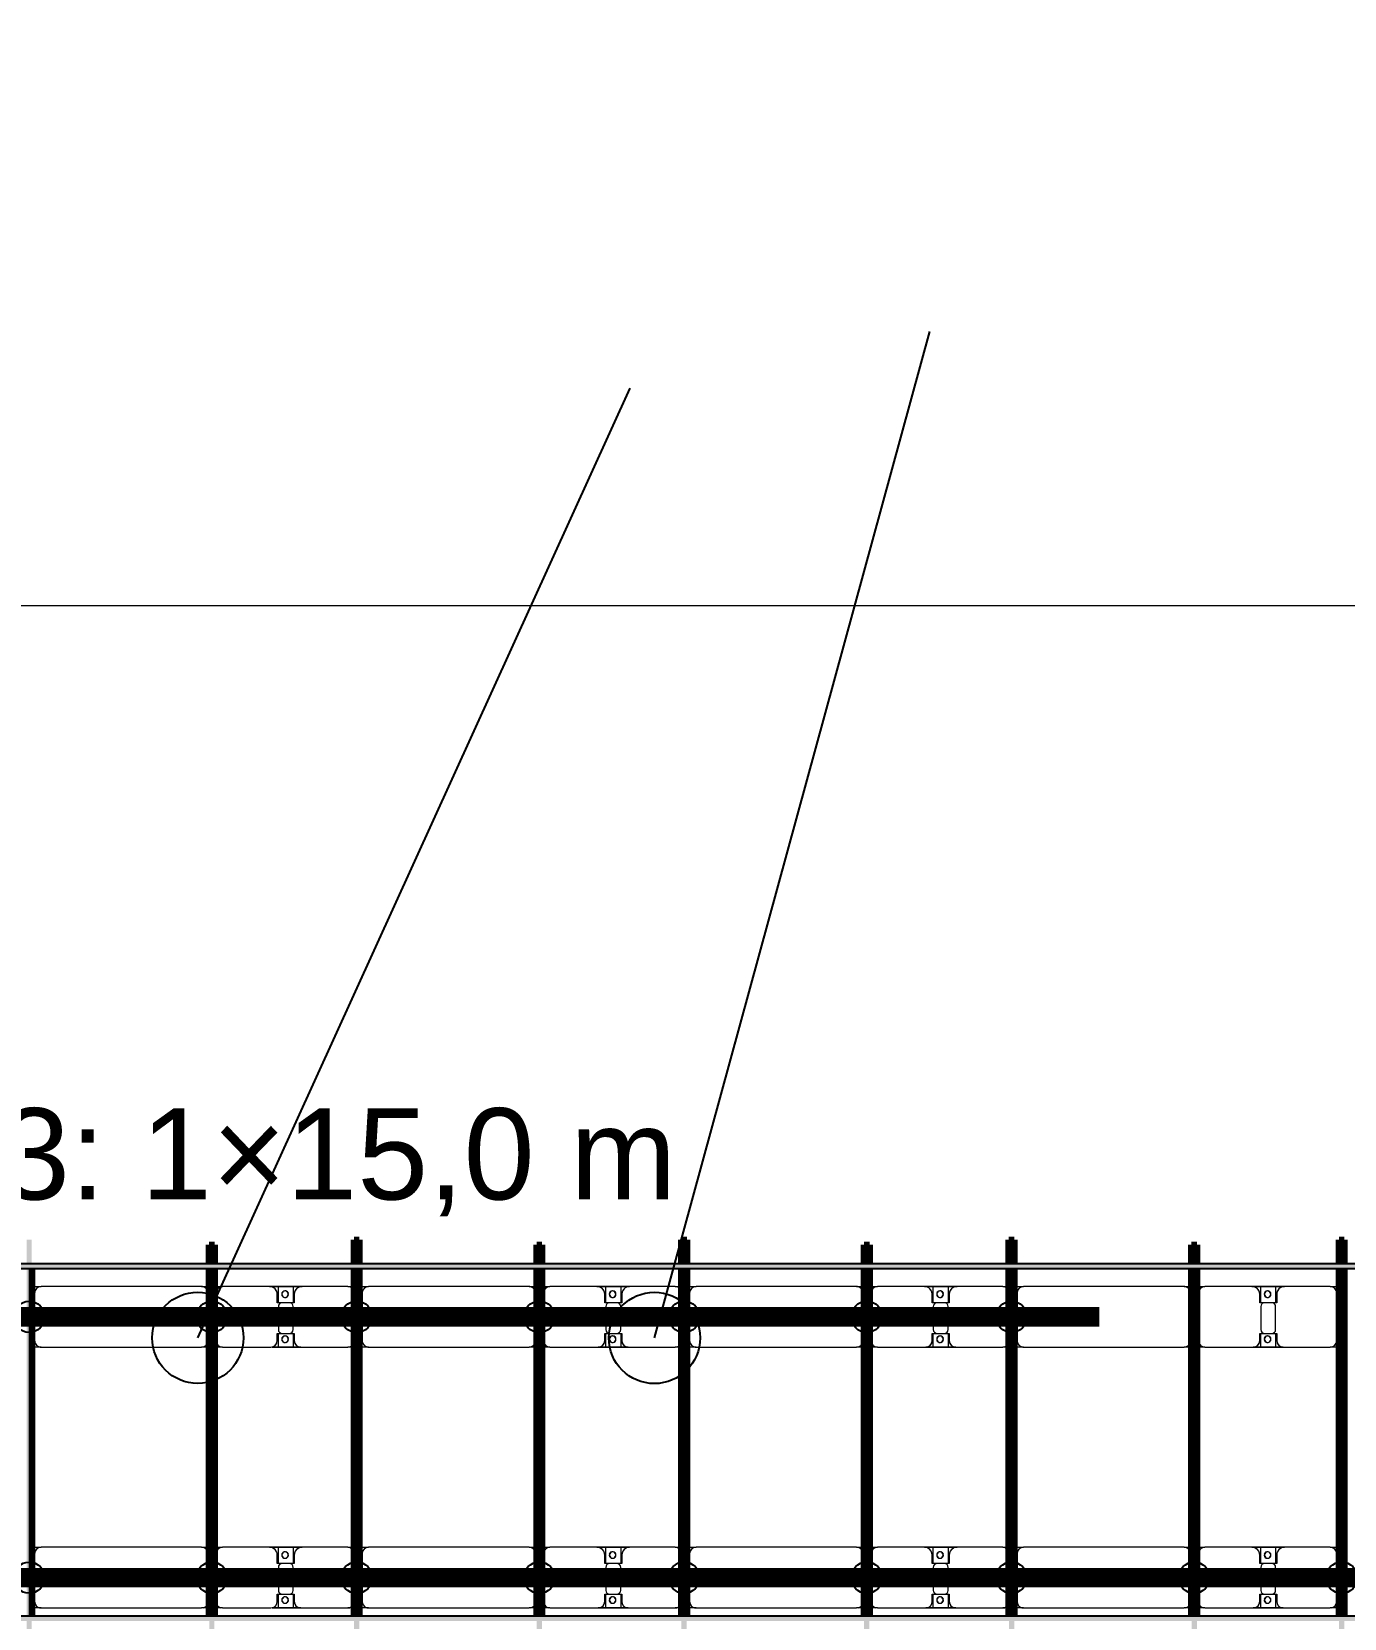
# Model space of a CAD drawing. Header units: millimetres. Extents: x -268744 to 115753, y -96240 to -10461.
# Drawn here: x -249704 to -239644, y -22627 to -10461 of the extents above; entities that cross this region are included whole.
import ezdxf

# ---------------------------------------------------------------- set-up
doc = ezdxf.new("R2010")
doc.units = ezdxf.units.MM
for name, color, linetype, lineweight in [('A-ANNO-DIMS', 211, 'Continuous', 9), ('A-ANNO-DIMS-900', 211, 'Continuous', 9), ('A-GENM', 13, 'Continuous', 9), ('S-BEAM', 12, 'Continuous', 9)]:
    doc.layers.add(name, color=color, linetype=linetype, lineweight=lineweight)
for name, color, linetype in [('GC-BICH NEO', 6, 'Continuous'), ('GC-DAY NEO', 5, 'Continuous'), ('GC-GHI CHU', 2, 'Continuous'), ('GC-HOP 40x60 GIA CUONG', 1, 'Continuous')]:
    doc.layers.add(name, color=color, linetype=linetype)
doc.styles.add('GC_VN', font='arial.ttf')
doc.styles.add('Trebuchet MS', font='trebuc.ttf', dxfattribs={"width": 0.8, "height": 2700})
doc.dimstyles.new('Arc_Length_-_3mm_Trebuchet_MS_3', dxfattribs={"dimscale": 304.8, "dimtxt": 2783.567448, "dimasz": 2.952756, "dimexe": 4.429134, "dimexo": 4.429134, "dimgap": 0.885827, "dimtad": 1, "dimdec": 0, "dimrnd": 10, "dimzin": 0, "dimdsep": 46, "dimtxsty": 'Trebuchet MS', "dimblk1": 'OBLIQUE', "dimblk2": 'OBLIQUE', "dimsah": 1, "dimcen": 0.09, "dimdle": 2.952756, "dimazin": 0, "dimtfac": 1, "dimtdec": 4, "dimtix": 1, "dimtmove": 0, "dimatfit": 3, "dimfxl": 1, "dimtvp": 1, "dimtfill": 1, "dimtolj": 1, "dimtzin": 0, "dimarcsym": 2})

# ---------------------------------------------------------------- blocks, each defined once
blk = doc.blocks.new('Dầm C52 - Dầm C52-V1-KHUNG KẾT CẤU BÈ PIN 1')
at = {"layer": 'S-BEAM', "lineweight": 140}
h = blk.add_hatch(color=1, dxfattribs=at)
h.paths.add_polyline_path([(-25481, 20), (-25481, -20), (-25441, -20), (-25445, 20)])
h.paths.add_polyline_path([(-25401, -20), (-19441, -20), (-19443, 20), (-25401, 20)])
h.paths.add_polyline_path([(-19401, 20), (-19401, -20), (-13441, -20), (-13441, 20), (-18981, 20)])
h.paths.add_polyline_path([(-13401, -20), (-7441, -20), (-7441, 20), (-13401, 20)])
h.paths.add_polyline_path([(-7401, 20), (-7401, -20), (-1441, -20), (-1441, 20), (-6977, 20)])
h.paths.add_polyline_path([(-1401, -20), (4559, -20), (4559, 20), (-1401, 20)])
h.paths.add_polyline_path([(4599, 20), (4599, -20), (10559, -20), (10559, 20), (5027, 20)])
h.paths.add_polyline_path([(10599, -20), (16559, -20), (16559, 20), (10599, 20)])
h.paths.add_polyline_path([(16599, 20), (16599, -20), (22559, -20), (22559, 20), (17032, 20)])
h.paths.add_polyline_path([(22599, -20), (25259, -20), (25259, 20), (22599, 20)])
h.paths.add_polyline_path([(25299, -20), (25481, -20), (25481, 20), (25299, 20)])
at = {"layer": 'S-BEAM', "color": 1, "lineweight": 140}
blk.add_line((25259, -20), (22599, -20), dxfattribs=at)
blk = doc.blocks.new('Dầm C52 - Dầm C52-102503-KHUNG KẾT CẤU BÈ PIN 1')
at = {"layer": 'S-BEAM', "lineweight": 140}
h = blk.add_hatch(color=1, dxfattribs=at)
h.paths.add_polyline_path([(-25481, 20), (-25481, -20), (-25441, -20), (-25441, 20)])
h.paths.add_polyline_path([(-25401, 20), (-25401, -20), (-19441, -20), (-19443, 20), (-24983, 20)])
h.paths.add_polyline_path([(-19401, 20), (-19401, -20), (-13441, -20), (-13441, 20), (-17596, 20)])
h.paths.add_polyline_path([(-13401, -20), (-7441, -20), (-7441, 20), (-13401, 20)])
h.paths.add_polyline_path([(-7401, -20), (-1441, -20), (-1441, 20), (-7401, 20)])
h.paths.add_polyline_path([(-1401, -20), (4559, -20), (4559, 20), (-1401, 20)])
h.paths.add_polyline_path([(4599, -20), (10559, -20), (10559, 20), (4599, 20)])
h.paths.add_polyline_path([(10599, 20), (10599, -20), (16559, -20), (16559, 20), (11953, 20)])
h.paths.add_polyline_path([(16599, -20), (22559, -20), (22559, 20), (16599, 20)])
h.paths.add_polyline_path([(22599, -20), (25259, -20), (25259, 20), (22599, 20)])
h.paths.add_polyline_path([(25299, -20), (25442, -20), (25442, 20), (25299, 20)])
at = {"layer": 'S-BEAM', "color": 1, "lineweight": 140}
for p, q in [((22599, 20), (25259, 20)), ((25299, 20), (25442, 20)), ((25442, 20), (25442, -20)), ((25259, -20), (22599, -20)), ((25442, -20), (25299, -20))]:
    blk.add_line(p, q, dxfattribs=at)
blk = doc.blocks.new('Dầm C52 - Dầm C52-V2-KHUNG KẾT CẤU BÈ PIN 1')
at = {"layer": 'S-BEAM', "lineweight": 140}
h = blk.add_hatch(color=1, dxfattribs=at)
h.paths.add_polyline_path([(-25481, 20), (-25481, -20), (-25441, -20), (-25441, 20)])
h.paths.add_polyline_path([(-25401, 20), (-25401, -20), (-19441, -20), (-19443, 20), (-24983, 20)])
h.paths.add_polyline_path([(-19401, 20), (-19401, -20), (-13441, -20), (-13441, 20), (-18520, 20)])
h.paths.add_polyline_path([(-13401, -20), (-7441, -20), (-7441, 20), (-13401, 20)])
h.paths.add_polyline_path([(-7401, 20), (-7401, -20), (-1441, -20), (-1441, 20), (-6515, 20)])
h.paths.add_polyline_path([(-1401, 20), (-1401, -20), (4559, -20), (4559, 20), (-975, 20)])
h.paths.add_polyline_path([(4599, -20), (10559, -20), (10559, 20), (4599, 20)])
h.paths.add_polyline_path([(10599, -20), (16559, -20), (16559, 20), (10599, 20)])
h.paths.add_polyline_path([(16599, 20), (16599, -20), (22559, -20), (22559, 20), (17493, 20)])
h.paths.add_polyline_path([(22599, 20), (22599, -20), (25259, -20), (25259, 20), (23034, 20)])
h.paths.add_polyline_path([(25299, -20), (25481, -20), (25481, 20), (25299, 20)])
at = {"layer": 'S-BEAM', "color": 1, "lineweight": 140}
for p, q in [((22599, 20), (25259, 20)), ((25299, 20), (25481, 20)), ((25481, 20), (25481, -20)), ((25259, -20), (22599, -20)), ((25481, -20), (25299, -20))]:
    blk.add_line(p, q, dxfattribs=at)
blk = doc.blocks.new('Dai phao do pin - DẢI PHAO ĐỠ PIN-V27-KHUNG KẾT CẤU BÈ PIN 1')
at = {"layer": 'A-GENM', "color": 7}
for p, q in [((4328, 242), (4400, 242)), ((4328, 242), (4400, 242)), ((4350, 192), (4350, -173)), ((5630, 242), (4400, 242)), ((5630, 242), (5688, 242)), ((5630, 242), (5688, 242)), ((5680, -173), (5680, 192)), ((5728, 242), (5790, 242)), ((5728, 242), (5790, 242)), ((5740, 192), (5740, -173)), ((6150, 242), (5790, 242)), ((6150, 242), (6332, 242)), ((6332, 242), (6150, 242)), ((6210, 118), (6210, 182)), ((6218, 242), (6400, 242)), ((6218, 116), (6218, 242)), ((6400, 242), (6218, 242)), ((6332, 242), (6332, 116)), ((6340, 182), (6340, 118)), ((6750, 242), (6400, 242)), ((6750, 242), (6798, 242)), ((6750, 242), (6798, 242)), ((6838, 242), (6910, 242)), ((6838, 242), (6910, 242)), ((6860, 192), (6860, -173)), ((8140, 242), (6910, 242)), ((8140, 242), (8198, 242)), ((8140, 242), (8198, 242)), ((8190, -173), (8190, 192)), ((8238, 242), (8300, 242)), ((8238, 242), (8300, 242)), ((8250, 192), (8250, -173)), ((8660, 242), (8300, 242)), ((8660, 242), (8842, 242)), ((8842, 242), (8660, 242)), ((8720, 118), (8720, 182)), ((8728, 242), (8910, 242)), ((8728, 116), (8728, 242)), ((8910, 242), (8728, 242)), ((8842, 242), (8842, 116)), ((8850, 182), (8850, 118)), ((9260, 242), (8910, 242)), ((9260, 242), (9308, 242)), ((9260, 242), (9308, 242)), ((9348, 242), (9420, 242)), ((9348, 242), (9420, 242)), ((9370, 192), (9370, -173)), ((10650, 242), (9420, 242)), ((10650, 242), (10708, 242)), ((10650, 242), (10708, 242)), ((10700, -173), (10700, 192)), ((10748, 242), (10810, 242)), ((10748, 242), (10810, 242)), ((10760, 192), (10760, -173)), ((11170, 242), (10810, 242)), ((11170, 242), (11352, 242)), ((11352, 242), (11170, 242)), ((11230, 118), (11230, 182)), ((11238, 242), (11420, 242)), ((11238, 116), (11238, 242)), ((11420, 242), (11238, 242)), ((11352, 242), (11352, 116)), ((11360, 182), (11360, 118)), ((11770, 242), (11420, 242)), ((11770, 242), (11818, 242)), ((11770, 242), (11818, 242)), ((11858, 242), (11930, 242)), ((11858, 242), (11930, 242)), ((11880, 192), (11880, -173)), ((13160, 242), (11930, 242)), ((13160, 242), (13218, 242)), ((13160, 242), (13218, 242)), ((13210, -173), (13210, 192)), ((13258, 242), (13320, 242)), ((13258, 242), (13320, 242)), ((13270, 192), (13270, -173)), ((13680, 242), (13320, 242)), ((13680, 242), (13862, 242)), ((13862, 242), (13680, 242)), ((13740, 118), (13740, 182)), ((13748, 242), (13930, 242)), ((13748, 116), (13748, 242)), ((13930, 242), (13748, 242)), ((13862, 242), (13862, 116)), ((13870, 182), (13870, 118)), ((14280, 242), (13930, 242)), ((14280, 242), (14348, 242)), ((14280, 242), (14348, 242)), ((14330, -173), (14330, 192)), ((6302, 118), (6210, 118)), ((6218, 88), (6218, -88)), ((6340, 118), (6248, 118)), ((6332, -88), (6332, 88)), ((8812, 118), (8720, 118)), ((8728, 88), (8728, -88)), ((8850, 118), (8758, 118)), ((8842, -88), (8842, 88)), ((11322, 118), (11230, 118)), ((11238, 88), (11238, -88)), ((11360, 118), (11268, 118)), ((11352, -88), (11352, 88)), ((13832, 118), (13740, 118)), ((13748, 88), (13748, -88)), ((13870, 118), (13778, 118)), ((13862, -88), (13862, 88)), ((6210, -173), (6210, -118)), ((6210, -118), (6302, -118)), ((6218, -223), (6218, -116)), ((6248, -118), (6340, -118)), ((6332, -116), (6332, -223)), ((6340, -118), (6340, -173)), ((8720, -173), (8720, -118)), ((8720, -118), (8812, -118)), ((8728, -223), (8728, -116)), ((8758, -118), (8850, -118)), ((8842, -116), (8842, -223)), ((8850, -118), (8850, -173)), ((11230, -173), (11230, -118)), ((11230, -118), (11322, -118)), ((11238, -223), (11238, -116)), ((11268, -118), (11360, -118)), ((11352, -116), (11352, -223)), ((11360, -118), (11360, -173)), ((13740, -173), (13740, -118)), ((13740, -118), (13832, -118)), ((13748, -223), (13748, -116)), ((13778, -118), (13870, -118)), ((13862, -116), (13862, -223)), ((13870, -118), (13870, -173)), ((4400, -223), (4328, -223)), ((4400, -223), (4328, -223)), ((4400, -223), (5630, -223)), ((5688, -223), (5630, -223)), ((5688, -223), (5630, -223)), ((5790, -223), (5728, -223)), ((5790, -223), (5728, -223)), ((5790, -223), (6160, -223)), ((6332, -223), (6170, -223)), ((6170, -223), (6332, -223)), ((6390, -223), (6218, -223)), ((6218, -223), (6390, -223)), ((6390, -223), (6750, -223)), ((6798, -223), (6750, -223)), ((6798, -223), (6750, -223)), ((6910, -223), (6838, -223)), ((6910, -223), (6838, -223)), ((6910, -223), (8140, -223)), ((8198, -223), (8140, -223)), ((8198, -223), (8140, -223)), ((8300, -223), (8238, -223)), ((8300, -223), (8238, -223)), ((8300, -223), (8670, -223)), ((8842, -223), (8670, -223)), ((8670, -223), (8842, -223)), ((8900, -223), (8728, -223)), ((8728, -223), (8900, -223)), ((8900, -223), (9260, -223)), ((9308, -223), (9260, -223)), ((9308, -223), (9260, -223)), ((9420, -223), (9348, -223)), ((9420, -223), (9348, -223)), ((9420, -223), (10650, -223)), ((10708, -223), (10650, -223)), ((10708, -223), (10650, -223)), ((10810, -223), (10748, -223)), ((10810, -223), (10748, -223)), ((10810, -223), (11180, -223)), ((11352, -223), (11180, -223)), ((11180, -223), (11352, -223)), ((11410, -223), (11238, -223)), ((11238, -223), (11410, -223)), ((11410, -223), (11770, -223)), ((11818, -223), (11770, -223)), ((11818, -223), (11770, -223)), ((11930, -223), (11858, -223)), ((11930, -223), (11858, -223)), ((11930, -223), (13160, -223)), ((13218, -223), (13160, -223)), ((13218, -223), (13160, -223)), ((13320, -223), (13258, -223)), ((13320, -223), (13258, -223)), ((13320, -223), (13690, -223)), ((13862, -223), (13690, -223)), ((13690, -223), (13862, -223)), ((13920, -223), (13748, -223)), ((13748, -223), (13920, -223)), ((13920, -223), (14280, -223)), ((14348, -223), (14280, -223)), ((14348, -223), (14280, -223))]:
    blk.add_line(p, q, dxfattribs=at)
for centre, radius, start, end in [((4400, 192), 50, 90, 180), ((4400, 192), 50, 150, 180), ((4400, 192), 50, 105, 135), ((5630, 192), 50, 360, 90), ((5630, 192), 50, 60, 90), ((5630, 192), 50, 15, 30), ((5790, 192), 50, 90, 180), ((5790, 192), 50, 105, 180), ((6150, 182), 60, 360, 90), ((6150, 182), 60, 360, 60), ((6269, 183), 25, 0, 180), ((6269, 183), 25, 0, 165), ((6269, 183), 25, 180, 0), ((6271, 183), 25, 0, 180), ((6271, 183), 25, 90, 180), ((6271, 183), 25, 180, 360), ((6271, 183), 25, 180, 300), ((6269, 183), 25, 210, 0), ((6271, 183), 25, 15, 75), ((6271, 183), 25, 330, 345), ((6400, 182), 60, 90, 180), ((6400, 182), 60, 120, 180), ((6750, 192), 50, 30, 90), ((6750, 192), 50, 30, 75), ((6910, 192), 50, 90, 180), ((6910, 192), 50, 150, 180), ((6910, 192), 50, 105, 135), ((8140, 192), 50, 360, 90), ((8140, 192), 50, 60, 90), ((8140, 192), 50, 15, 30), ((8300, 192), 50, 90, 180), ((8300, 192), 50, 105, 180), ((8660, 182), 60, 360, 90), ((8660, 182), 60, 360, 60), ((8779, 183), 25, 360, 180), ((8779, 183), 25, 360, 165), ((8779, 183), 25, 180, 360), ((8781, 183), 25, 0, 180), ((8781, 183), 25, 90, 180), ((8781, 183), 25, 180, 360), ((8781, 183), 25, 180, 300), ((8779, 183), 25, 210, 360), ((8781, 183), 25, 15, 75), ((8781, 183), 25, 330, 345), ((8910, 182), 60, 90, 180), ((8910, 182), 60, 120, 180), ((9260, 192), 50, 30, 90), ((9260, 192), 50, 30, 75), ((9420, 192), 50, 90, 180), ((9420, 192), 50, 150, 180), ((9420, 192), 50, 105, 135), ((10650, 192), 50, 360, 90), ((10650, 192), 50, 60, 90), ((10650, 192), 50, 15, 30), ((10810, 192), 50, 90, 180), ((10810, 192), 50, 105, 180), ((11170, 182), 60, 360, 90), ((11170, 182), 60, 360, 60), ((11289, 183), 25, 360, 180), ((11289, 183), 25, 360, 165), ((11289, 183), 25, 180, 0), ((11291, 183), 25, 360, 180), ((11291, 183), 25, 90, 180), ((11291, 183), 25, 180, 0), ((11291, 183), 25, 180, 300), ((11289, 183), 25, 210, 0), ((11291, 183), 25, 15, 75), ((11291, 183), 25, 330, 345), ((11420, 182), 60, 90, 180), ((11420, 182), 60, 120, 180), ((11770, 192), 50, 30, 90), ((11770, 192), 50, 30, 75), ((11930, 192), 50, 90, 180), ((11930, 192), 50, 150, 180), ((11930, 192), 50, 105, 135), ((13160, 192), 50, 360, 90), ((13160, 192), 50, 60, 90), ((13160, 192), 50, 15, 30), ((13320, 192), 50, 90, 180), ((13320, 192), 50, 105, 180), ((13680, 182), 60, 360, 90), ((13680, 182), 60, 360, 60), ((13799, 183), 25, 0, 180), ((13799, 183), 25, 360, 165), ((13799, 183), 25, 180, 0), ((13801, 183), 25, 0, 180), ((13801, 183), 25, 90, 180), ((13801, 183), 25, 180, 0), ((13801, 183), 25, 180, 300), ((13799, 183), 25, 210, 360), ((13801, 183), 25, 15, 75), ((13801, 183), 25, 330, 345), ((13930, 182), 60, 90, 180), ((13930, 182), 60, 120, 180), ((14280, 192), 50, 360, 90), ((14280, 192), 50, 360, 75), ((6248, 88), 30, 90, 180), ((6302, 88), 30, 360, 90), ((8758, 88), 30, 90, 180), ((8812, 88), 30, 360, 90), ((11268, 88), 30, 90, 180), ((11322, 88), 30, 0, 90), ((13778, 88), 30, 90, 180), ((13832, 88), 30, 360, 90), ((6248, -88), 30, 180, 270), ((6302, -88), 30, 270, 0), ((8758, -88), 30, 180, 270), ((8812, -88), 30, 270, 360), ((11268, -88), 30, 180, 270), ((11322, -88), 30, 270, 0), ((13778, -88), 30, 180, 270), ((13832, -88), 30, 270, 0), ((4400, -173), 50, 180, 270), ((4400, -173), 50, 180, 210.8169), ((4400, -173), 50, 240, 270), ((5630, -173), 50, 270, 360), ((5630, -173), 50, 285, 300), ((5630, -173), 50, 330, 360), ((5790, -173), 50, 180, 270), ((5790, -173), 50, 180, 255), ((6160, -173), 50, 270, 360), ((6160, -173), 50, 285, 360), ((6269, -162), 25, 0, 180), ((6269, -162), 25, 105, 165), ((6269, -162), 25, 180, 0), ((6269, -162), 25, 195, 0), ((6271, -162), 25, 360, 180), ((6271, -162), 25, 105, 180), ((6271, -162), 25, 180, 360), ((6271, -162), 25, 180, 270), ((6269, -162), 25, 0, 75), ((6271, -162), 25, 15, 75), ((6271, -162), 25, 285, 345), ((6390, -173), 50, 180, 270), ((6390, -173), 50, 180, 255), ((6750, -173), 50, 270, 330), ((6750, -173), 50, 285, 330), ((6910, -173), 50, 180, 270), ((6910, -173), 50, 180, 210), ((6910, -173), 50, 240, 270), ((8140, -173), 50, 270, 0), ((8140, -173), 50, 285, 300), ((8140, -173), 50, 330, 360), ((8300, -173), 50, 180, 270), ((8300, -173), 50, 180, 255), ((8670, -173), 50, 270, 0), ((8670, -173), 50, 285, 0), ((8779, -162), 25, 0, 180), ((8779, -162), 25, 105, 165), ((8779, -162), 25, 180, 0), ((8779, -162), 25, 195, 0), ((8781, -162), 25, 0, 180), ((8781, -162), 25, 105, 180), ((8781, -162), 25, 180, 360), ((8781, -162), 25, 180, 270), ((8779, -162), 25, 0, 75), ((8781, -162), 25, 15, 75), ((8781, -162), 25, 285, 345), ((8900, -173), 50, 180, 270), ((8900, -173), 50, 180, 255), ((9260, -173), 50, 270, 330), ((9260, -173), 50, 285, 330), ((9420, -173), 50, 180, 270), ((9420, -173), 50, 180, 210), ((9420, -173), 50, 240, 270), ((10650, -173), 50, 270, 360), ((10650, -173), 50, 285, 300), ((10650, -173), 50, 330, 360), ((10810, -173), 50, 180, 270), ((10810, -173), 50, 180, 255), ((11180, -173), 50, 270, 0), ((11180, -173), 50, 285, 0), ((11289, -162), 25, 0, 180), ((11289, -162), 25, 105, 165), ((11289, -162), 25, 180, 0), ((11289, -162), 25, 195, 0), ((11291, -162), 25, 0, 180), ((11291, -162), 25, 105, 180), ((11291, -162), 25, 180, 0), ((11291, -162), 25, 180, 270), ((11289, -162), 25, 360, 75), ((11291, -162), 25, 15, 75), ((11291, -162), 25, 285, 345), ((11410, -173), 50, 180, 270), ((11410, -173), 50, 180, 255), ((11770, -173), 50, 270, 330), ((11770, -173), 50, 285, 330), ((11930, -173), 50, 180, 270), ((11930, -173), 50, 180, 210), ((11930, -173), 50, 240, 270), ((13160, -173), 50, 270, 0), ((13160, -173), 50, 285, 300), ((13160, -173), 50, 330, 0), ((13320, -173), 50, 180, 270), ((13320, -173), 50, 180, 255), ((13690, -173), 50, 270, 360), ((13690, -173), 50, 285, 360), ((13799, -162), 25, 0, 180), ((13799, -162), 25, 105, 165), ((13799, -162), 25, 180, 0), ((13799, -162), 25, 195, 0), ((13801, -162), 25, 0, 180), ((13801, -162), 25, 105, 180), ((13801, -162), 25, 180, 0), ((13801, -162), 25, 180, 270), ((13799, -162), 25, 0, 75), ((13801, -162), 25, 15, 75), ((13801, -162), 25, 285, 345), ((13920, -173), 50, 180, 270), ((13920, -173), 50, 180, 255), ((14280, -173), 50, 270, 0), ((14280, -173), 50, 285, 0)]:
    blk.add_arc(centre, radius, start, end, dxfattribs=at)
blk = doc.blocks.new('Dai phao do pin - DẢI PHAO ĐỠ PIN-V28-KHUNG KẾT CẤU BÈ PIN 1')
at = {"layer": 'A-GENM', "color": 7}
for p, q in [((4328, 242), (4400, 242)), ((4328, 242), (4400, 242)), ((4350, 192), (4350, -173)), ((5630, 242), (4400, 242)), ((5630, 242), (5688, 242)), ((5630, 242), (5688, 242)), ((5680, -173), (5680, 192)), ((5728, 242), (5790, 242)), ((5728, 242), (5790, 242)), ((5740, 192), (5740, -173)), ((6150, 242), (5790, 242)), ((6150, 242), (6332, 242)), ((6332, 242), (6150, 242)), ((6210, 118), (6210, 182)), ((6218, 242), (6400, 242)), ((6218, 116), (6218, 242)), ((6400, 242), (6218, 242)), ((6332, 242), (6332, 116)), ((6340, 182), (6340, 118)), ((6750, 242), (6400, 242)), ((6750, 242), (6798, 242)), ((6750, 242), (6798, 242)), ((6838, 242), (6910, 242)), ((6838, 242), (6910, 242)), ((6860, 192), (6860, -173)), ((8140, 242), (6910, 242)), ((8140, 242), (8198, 242)), ((8140, 242), (8198, 242)), ((8190, -173), (8190, 192)), ((8238, 242), (8300, 242)), ((8238, 242), (8300, 242)), ((8250, 192), (8250, -173)), ((8660, 242), (8300, 242)), ((8660, 242), (8842, 242)), ((8842, 242), (8660, 242)), ((8720, 118), (8720, 182)), ((8728, 242), (8910, 242)), ((8728, 116), (8728, 242)), ((8910, 242), (8728, 242)), ((8842, 242), (8842, 116)), ((8850, 182), (8850, 118)), ((9260, 242), (8910, 242)), ((9260, 242), (9308, 242)), ((9260, 242), (9308, 242)), ((9348, 242), (9420, 242)), ((9348, 242), (9420, 242)), ((9370, 192), (9370, -173)), ((10650, 242), (9420, 242)), ((10650, 242), (10708, 242)), ((10650, 242), (10708, 242)), ((10700, -173), (10700, 192)), ((10748, 242), (10810, 242)), ((10748, 242), (10810, 242)), ((10760, 192), (10760, -173)), ((11170, 242), (10810, 242)), ((11170, 242), (11352, 242)), ((11352, 242), (11170, 242)), ((11230, 118), (11230, 182)), ((11238, 242), (11420, 242)), ((11238, 116), (11238, 242)), ((11420, 242), (11238, 242)), ((11352, 242), (11352, 116)), ((11360, 182), (11360, 118)), ((11770, 242), (11420, 242)), ((11770, 242), (11818, 242)), ((11770, 242), (11818, 242)), ((11858, 242), (11930, 242)), ((11858, 242), (11930, 242)), ((11880, 192), (11880, -173)), ((13160, 242), (11930, 242)), ((13160, 242), (13218, 242)), ((13160, 242), (13218, 242)), ((13210, -173), (13210, 192)), ((13258, 242), (13320, 242)), ((13258, 242), (13320, 242)), ((13270, 192), (13270, -173)), ((13680, 242), (13320, 242)), ((13680, 242), (13862, 242)), ((13862, 242), (13680, 242)), ((13740, 118), (13740, 182)), ((13748, 242), (13930, 242)), ((13748, 116), (13748, 242)), ((13930, 242), (13748, 242)), ((13862, 242), (13862, 116)), ((13870, 182), (13870, 118)), ((14280, 242), (13930, 242)), ((14280, 242), (14348, 242)), ((14280, 242), (14348, 242)), ((14330, -173), (14330, 192)), ((6302, 118), (6210, 118)), ((6218, 88), (6218, -88)), ((6340, 118), (6248, 118)), ((6332, -88), (6332, 88)), ((8812, 118), (8720, 118)), ((8728, 88), (8728, -88)), ((8850, 118), (8758, 118)), ((8842, -88), (8842, 88)), ((11322, 118), (11230, 118)), ((11238, 88), (11238, -88)), ((11360, 118), (11268, 118)), ((11352, -88), (11352, 88)), ((13832, 118), (13740, 118)), ((13748, 88), (13748, -88)), ((13870, 118), (13778, 118)), ((13862, -88), (13862, 88)), ((6210, -173), (6210, -118)), ((6210, -118), (6302, -118)), ((6218, -223), (6218, -116)), ((6248, -118), (6340, -118)), ((6332, -116), (6332, -223)), ((6340, -118), (6340, -173)), ((8720, -173), (8720, -118)), ((8720, -118), (8812, -118)), ((8728, -223), (8728, -116)), ((8758, -118), (8850, -118)), ((8842, -116), (8842, -223)), ((8850, -118), (8850, -173)), ((11230, -173), (11230, -118)), ((11230, -118), (11322, -118)), ((11238, -223), (11238, -116)), ((11268, -118), (11360, -118)), ((11352, -116), (11352, -223)), ((11360, -118), (11360, -173)), ((13740, -173), (13740, -118)), ((13740, -118), (13832, -118)), ((13748, -223), (13748, -116)), ((13778, -118), (13870, -118)), ((13862, -116), (13862, -223)), ((13870, -118), (13870, -173)), ((4400, -223), (4328, -223)), ((4400, -223), (4328, -223)), ((4400, -223), (5630, -223)), ((5688, -223), (5630, -223)), ((5688, -223), (5630, -223)), ((5790, -223), (5728, -223)), ((5790, -223), (5728, -223)), ((5790, -223), (6160, -223)), ((6332, -223), (6170, -223)), ((6170, -223), (6332, -223)), ((6390, -223), (6218, -223)), ((6218, -223), (6390, -223)), ((6390, -223), (6750, -223)), ((6798, -223), (6750, -223)), ((6798, -223), (6750, -223)), ((6910, -223), (6838, -223)), ((6910, -223), (6838, -223)), ((6910, -223), (8140, -223)), ((8198, -223), (8140, -223)), ((8198, -223), (8140, -223)), ((8300, -223), (8238, -223)), ((8300, -223), (8238, -223)), ((8300, -223), (8670, -223)), ((8842, -223), (8670, -223)), ((8670, -223), (8842, -223)), ((8900, -223), (8728, -223)), ((8728, -223), (8900, -223)), ((8900, -223), (9260, -223)), ((9308, -223), (9260, -223)), ((9308, -223), (9260, -223)), ((9420, -223), (9348, -223)), ((9420, -223), (9348, -223)), ((9420, -223), (10650, -223)), ((10708, -223), (10650, -223)), ((10708, -223), (10650, -223)), ((10810, -223), (10748, -223)), ((10810, -223), (10748, -223)), ((10810, -223), (11180, -223)), ((11352, -223), (11180, -223)), ((11180, -223), (11352, -223)), ((11410, -223), (11238, -223)), ((11238, -223), (11410, -223)), ((11410, -223), (11770, -223)), ((11818, -223), (11770, -223)), ((11818, -223), (11770, -223)), ((11930, -223), (11858, -223)), ((11930, -223), (11858, -223)), ((11930, -223), (13160, -223)), ((13218, -223), (13160, -223)), ((13218, -223), (13160, -223)), ((13320, -223), (13258, -223)), ((13320, -223), (13258, -223)), ((13320, -223), (13690, -223)), ((13862, -223), (13690, -223)), ((13690, -223), (13862, -223)), ((13920, -223), (13748, -223)), ((13748, -223), (13920, -223)), ((13920, -223), (14280, -223)), ((14348, -223), (14280, -223)), ((14348, -223), (14280, -223))]:
    blk.add_line(p, q, dxfattribs=at)
for centre, radius, start, end in [((4400, 192), 50, 90, 180), ((4400, 192), 50, 150, 180), ((4400, 192), 50, 105, 135), ((5630, 192), 50, 360, 90), ((5630, 192), 50, 60, 90), ((5630, 192), 50, 15, 30), ((5790, 192), 50, 90, 180), ((5790, 192), 50, 105, 180), ((6150, 182), 60, 360, 90), ((6150, 182), 60, 360, 60), ((6269, 183), 25, 0, 180), ((6269, 183), 25, 0, 165), ((6269, 183), 25, 180, 0), ((6271, 183), 25, 0, 180), ((6271, 183), 25, 90, 180), ((6271, 183), 25, 180, 360), ((6271, 183), 25, 180, 300), ((6269, 183), 25, 210, 0), ((6271, 183), 25, 15, 75), ((6271, 183), 25, 330, 345), ((6400, 182), 60, 90, 180), ((6400, 182), 60, 120, 180), ((6750, 192), 50, 30, 90), ((6750, 192), 50, 30, 75), ((6910, 192), 50, 90, 180), ((6910, 192), 50, 150, 180), ((6910, 192), 50, 105, 135), ((8140, 192), 50, 360, 90), ((8140, 192), 50, 60, 90), ((8140, 192), 50, 15, 30), ((8300, 192), 50, 90, 180), ((8300, 192), 50, 105, 180), ((8660, 182), 60, 360, 90), ((8660, 182), 60, 360, 60), ((8779, 183), 25, 360, 180), ((8779, 183), 25, 360, 165), ((8779, 183), 25, 180, 360), ((8781, 183), 25, 0, 180), ((8781, 183), 25, 90, 180), ((8781, 183), 25, 180, 360), ((8781, 183), 25, 180, 300), ((8779, 183), 25, 210, 360), ((8781, 183), 25, 15, 75), ((8781, 183), 25, 330, 345), ((8910, 182), 60, 90, 180), ((8910, 182), 60, 120, 180), ((9260, 192), 50, 30, 90), ((9260, 192), 50, 30, 75), ((9420, 192), 50, 90, 180), ((9420, 192), 50, 150, 180), ((9420, 192), 50, 105, 135), ((10650, 192), 50, 360, 90), ((10650, 192), 50, 60, 90), ((10650, 192), 50, 15, 30), ((10810, 192), 50, 90, 180), ((10810, 192), 50, 105, 180), ((11170, 182), 60, 360, 90), ((11170, 182), 60, 360, 60), ((11289, 183), 25, 360, 180), ((11289, 183), 25, 360, 165), ((11289, 183), 25, 180, 0), ((11291, 183), 25, 360, 180), ((11291, 183), 25, 90, 180), ((11291, 183), 25, 180, 0), ((11291, 183), 25, 180, 300), ((11289, 183), 25, 210, 0), ((11291, 183), 25, 15, 75), ((11291, 183), 25, 330, 345), ((11420, 182), 60, 90, 180), ((11420, 182), 60, 120, 180), ((11770, 192), 50, 30, 90), ((11770, 192), 50, 30, 75), ((11930, 192), 50, 90, 180), ((11930, 192), 50, 150, 180), ((11930, 192), 50, 105, 135), ((13160, 192), 50, 360, 90), ((13160, 192), 50, 60, 90), ((13160, 192), 50, 15, 30), ((13320, 192), 50, 90, 180), ((13320, 192), 50, 105, 180), ((13680, 182), 60, 360, 90), ((13680, 182), 60, 360, 60), ((13799, 183), 25, 0, 180), ((13799, 183), 25, 360, 165), ((13799, 183), 25, 180, 0), ((13801, 183), 25, 0, 180), ((13801, 183), 25, 90, 180), ((13801, 183), 25, 180, 0), ((13801, 183), 25, 180, 300), ((13799, 183), 25, 210, 360), ((13801, 183), 25, 15, 75), ((13801, 183), 25, 330, 345), ((13930, 182), 60, 90, 180), ((13930, 182), 60, 120, 180), ((14280, 192), 50, 360, 90), ((14280, 192), 50, 360, 75), ((6248, 88), 30, 90, 180), ((6302, 88), 30, 360, 90), ((8758, 88), 30, 90, 180), ((8812, 88), 30, 360, 90), ((11268, 88), 30, 90, 180), ((11322, 88), 30, 0, 90), ((13778, 88), 30, 90, 180), ((13832, 88), 30, 360, 90), ((6248, -88), 30, 180, 270), ((6302, -88), 30, 270, 0), ((8758, -88), 30, 180, 270), ((8812, -88), 30, 270, 360), ((11268, -88), 30, 180, 270), ((11322, -88), 30, 270, 0), ((13778, -88), 30, 180, 270), ((13832, -88), 30, 270, 0), ((4400, -173), 50, 180, 270), ((4400, -173), 50, 180, 210.8169), ((4400, -173), 50, 240, 270), ((5630, -173), 50, 270, 360), ((5630, -173), 50, 285, 300), ((5630, -173), 50, 330, 360), ((5790, -173), 50, 180, 270), ((5790, -173), 50, 180, 255), ((6160, -173), 50, 270, 360), ((6160, -173), 50, 285, 360), ((6269, -162), 25, 0, 180), ((6269, -162), 25, 105, 165), ((6269, -162), 25, 180, 0), ((6269, -162), 25, 195, 0), ((6271, -162), 25, 360, 180), ((6271, -162), 25, 105, 180), ((6271, -162), 25, 180, 360), ((6271, -162), 25, 180, 270), ((6269, -162), 25, 0, 75), ((6271, -162), 25, 15, 75), ((6271, -162), 25, 285, 345), ((6390, -173), 50, 180, 270), ((6390, -173), 50, 180, 255), ((6750, -173), 50, 270, 330), ((6750, -173), 50, 285, 330), ((6910, -173), 50, 180, 270), ((6910, -173), 50, 180, 210), ((6910, -173), 50, 240, 270), ((8140, -173), 50, 270, 0), ((8140, -173), 50, 285, 300), ((8140, -173), 50, 330, 360), ((8300, -173), 50, 180, 270), ((8300, -173), 50, 180, 255), ((8670, -173), 50, 270, 0), ((8670, -173), 50, 285, 0), ((8779, -162), 25, 0, 180), ((8779, -162), 25, 105, 165), ((8779, -162), 25, 180, 0), ((8779, -162), 25, 195, 0), ((8781, -162), 25, 0, 180), ((8781, -162), 25, 105, 180), ((8781, -162), 25, 180, 360), ((8781, -162), 25, 180, 270), ((8779, -162), 25, 0, 75), ((8781, -162), 25, 15, 75), ((8781, -162), 25, 285, 345), ((8900, -173), 50, 180, 270), ((8900, -173), 50, 180, 255), ((9260, -173), 50, 270, 330), ((9260, -173), 50, 285, 330), ((9420, -173), 50, 180, 270), ((9420, -173), 50, 180, 210), ((9420, -173), 50, 240, 270), ((10650, -173), 50, 270, 360), ((10650, -173), 50, 285, 300), ((10650, -173), 50, 330, 360), ((10810, -173), 50, 180, 270), ((10810, -173), 50, 180, 255), ((11180, -173), 50, 270, 0), ((11180, -173), 50, 285, 0), ((11289, -162), 25, 0, 180), ((11289, -162), 25, 105, 165), ((11289, -162), 25, 180, 0), ((11289, -162), 25, 195, 0), ((11291, -162), 25, 0, 180), ((11291, -162), 25, 105, 180), ((11291, -162), 25, 180, 0), ((11291, -162), 25, 180, 270), ((11289, -162), 25, 360, 75), ((11291, -162), 25, 15, 75), ((11291, -162), 25, 285, 345), ((11410, -173), 50, 180, 270), ((11410, -173), 50, 180, 255), ((11770, -173), 50, 270, 330), ((11770, -173), 50, 285, 330), ((11930, -173), 50, 180, 270), ((11930, -173), 50, 180, 210), ((11930, -173), 50, 240, 270), ((13160, -173), 50, 270, 0), ((13160, -173), 50, 285, 300), ((13160, -173), 50, 330, 0), ((13320, -173), 50, 180, 270), ((13320, -173), 50, 180, 255), ((13690, -173), 50, 270, 360), ((13690, -173), 50, 285, 360), ((13799, -162), 25, 0, 180), ((13799, -162), 25, 105, 165), ((13799, -162), 25, 180, 0), ((13799, -162), 25, 195, 0), ((13801, -162), 25, 0, 180), ((13801, -162), 25, 105, 180), ((13801, -162), 25, 180, 0), ((13801, -162), 25, 180, 270), ((13799, -162), 25, 0, 75), ((13801, -162), 25, 15, 75), ((13801, -162), 25, 285, 345), ((13920, -173), 50, 180, 270), ((13920, -173), 50, 180, 255), ((14280, -173), 50, 270, 0), ((14280, -173), 50, 285, 0)]:
    blk.add_arc(centre, radius, start, end, dxfattribs=at)
blk = doc.blocks.new('Dầm C52 - Hộp 40x60-104813-KHUNG KẾT CẤU BÈ PIN 1')
at = {"layer": 'S-BEAM', "lineweight": 25}
blk.add_hatch(color=4, dxfattribs=at).paths.add_polyline_path([(-145811, -20), (145811, -20), (145811, 20), (-145811, 20)])
at = {"layer": 'S-BEAM', "color": 4, "lineweight": 25}
blk.add_line((-145811, 20), (145811, 20), dxfattribs=at)
blk = doc.blocks.new('Dầm C52 - Hộp 40x60-V24-KHUNG KẾT CẤU BÈ PIN 1')
at = {"layer": 'S-BEAM', "lineweight": 25}
blk.add_hatch(color=4, dxfattribs=at).paths.add_polyline_path([(-145811, -20), (145811, -20), (145811, 20), (-145811, 20)])
at = {"layer": 'S-BEAM', "color": 4, "lineweight": 25}
for p, q in [((-145811, 20), (145811, 20)), ((145811, -20), (-145811, -20))]:
    blk.add_line(p, q, dxfattribs=at)
blk = doc.blocks.new('be pin 1_rvt-1-KHUNG KẾT CẤU BÈ PIN 1')
at = {"layer": 'A-GENM', "lineweight": 9}
for name, p in [('Dai phao do pin - DẢI PHAO ĐỠ PIN-V28-KHUNG KẾT CẤU BÈ PIN 1', (-254032, -20325)), ('Dai phao do pin - DẢI PHAO ĐỠ PIN-V27-KHUNG KẾT CẤU BÈ PIN 1', (-254032, -22325))]:
    blk.add_blockref(name, p, dxfattribs=at)
at = {"layer": 'S-BEAM', "lineweight": 9, "rotation": 90.00000000032618}
for name, p in [('Dầm C52 - Dầm C52-V1-KHUNG KẾT CẤU BÈ PIN 1', (-249724, -45206)), ('Dầm C52 - Dầm C52-102503-KHUNG KẾT CẤU BÈ PIN 1', (-248324, -45206)), ('Dầm C52 - Dầm C52-V2-KHUNG KẾT CẤU BÈ PIN 1', (-247214, -45206)), ('Dầm C52 - Dầm C52-102503-KHUNG KẾT CẤU BÈ PIN 1', (-245814, -45206)), ('Dầm C52 - Dầm C52-V2-KHUNG KẾT CẤU BÈ PIN 1', (-244704, -45206)), ('Dầm C52 - Dầm C52-102503-KHUNG KẾT CẤU BÈ PIN 1', (-243304, -45206)), ('Dầm C52 - Dầm C52-V2-KHUNG KẾT CẤU BÈ PIN 1', (-242194, -45206)), ('Dầm C52 - Dầm C52-102503-KHUNG KẾT CẤU BÈ PIN 1', (-240794, -45206)), ('Dầm C52 - Dầm C52-V2-KHUNG KẾT CẤU BÈ PIN 1', (-239664, -45206))]:
    blk.add_blockref(name, p, dxfattribs=at)
at = {"layer": 'S-BEAM', "lineweight": 9}
for name, p in [('Dầm C52 - Hộp 40x60-V24-KHUNG KẾT CẤU BÈ PIN 1', (-110897, -19927)), ('Dầm C52 - Hộp 40x60-104813-KHUNG KẾT CẤU BÈ PIN 1', (-110897, -22627))]:
    blk.add_blockref(name, p, dxfattribs=at)
blk = doc.blocks.new('DIMBLOCK2-KHUNG KẾT CẤU BÈ PIN 1')
at = {"layer": 'A-ANNO-DIMS-900', "transparency": 16777216}
for p, q in [((-255984, -14861), (-255984, -13511)), ((-183734, -14861), (-183734, -13511)), ((-256884, -14861), (-183734, -14861)), ((-255984, -14861), (-255984, -18733)), ((-183734, -14861), (-183734, -18738))]:
    blk.add_line(p, q, dxfattribs=at)
at = {"layer": 'A-ANNO-DIMS-900', "lineweight": 70, "transparency": 16777216}
for p, q in [((-255984, -14861), (-255534, -14411)), ((-183734, -14861), (-183284, -14411)), ((-255984, -14861), (-256434, -15311)), ((-183734, -14861), (-184184, -15311))]:
    blk.add_line(p, q, dxfattribs=at)
at = {"layer": 'A-ANNO-DIMS-900', "color": 0, "transparency": 16777216, "insert": (-223397, -11136), "char_height": 2700, "width": 8492.24, "attachment_point": 1, "line_spacing_factor": 1.048425, "style": 'Trebuchet MS', "bg_fill": 3, "box_fill_scale": 1.25, "bg_fill_color": 256, "bg_fill_true_color": 13158600, "bg_fill_transparency": 0}
blk.add_mtext('72250', dxfattribs=at)
blk = doc.blocks.new('_Oblique')
at = {"color": 0, "linetype": 'ByBlock', "lineweight": -2}
blk.add_line((-0.5, -0.5), (0.5, 0.5), dxfattribs=at)

msp = doc.modelspace()

# ---------------------------------------------------------------- linework, layer by layer
at = {"layer": 'GC-HOP 40x60 GIA CUONG', "const_width": 150}
for points in [[(-256520.3, -20315.6), (-241520.3, -20315.6)], [(-254181.4, -22315.6), (-239181.4, -22315.6)]]:
    msp.add_lwpolyline(points, dxfattribs=at)
at = {"layer": 'GC-HOP 40x60 GIA CUONG'}
for centre in [(-249724.1, -20315.6), (-248324.1, -20315.6), (-247214.1, -20315.6), (-245814.1, -20315.6), (-244704.1, -20315.6), (-243304.1, -20315.6), (-242194.1, -20315.6), (-249724.1, -22315.6), (-248324.1, -22315.6), (-247214.1, -22315.6), (-245814.1, -22315.6), (-244704.1, -22315.6), (-243304.1, -22315.6), (-242194.1, -22315.6), (-240794.1, -22315.6), (-239664.1, -22315.6)]:
    msp.add_circle(centre, 120, dxfattribs=at)

# ---------------------------------------------------------------- block references
at = {"lineweight": 5}
msp.add_blockref('be pin 1_rvt-1-KHUNG KẾT CẤU BÈ PIN 1', (0, 0), dxfattribs=at)

# ---------------------------------------------------------------- next in the draw order: dimensions: what is measured, and where the dimension line sits
at = {"layer": 'A-ANNO-DIMS'}
dim = msp.add_linear_dim(base=(-183734, -14861.3), p1=(-255984, -20083.1), p2=(-183734, -20088.1), angle=0, dimstyle='Arc_Length_-_3mm_Trebuchet_MS_3', override={"dimpost": '<>', "dimfxl": 72250.000173}, dxfattribs=at)
dim.commit()
dim.dimension.update_dxf_attribs({"geometry": 'DIMBLOCK2-KHUNG KẾT CẤU BÈ PIN 1', "text_midpoint": (-219859, -13217.6)})

# ---------------------------------------------------------------- next in the draw order: linework, layer by layer
at = {"layer": 'GC-BICH NEO'}
for centre in [(-248431.4, -20476.6), (-244931.4, -20477.4)]:
    msp.add_circle(centre, 350, dxfattribs=at)
at = {"layer": 'GC-DAY NEO'}
for p, q in [((-244931.4, -20477.4), (-242820.7, -12760.9)), ((-248431.4, -20476.6), (-245116.8, -13195.6))]:
    msp.add_line(p, q, dxfattribs=at)

# ---------------------------------------------------------------- next in the draw order: texts
at = {"layer": 'GC-GHI CHU', "style": 'GC_VN'}
msp.add_text('B1-53: 1×15,0 m', height=700, dxfattribs=at).set_placement((-252020.3, -19415.6))

doc.saveas('drawing.dxf')
